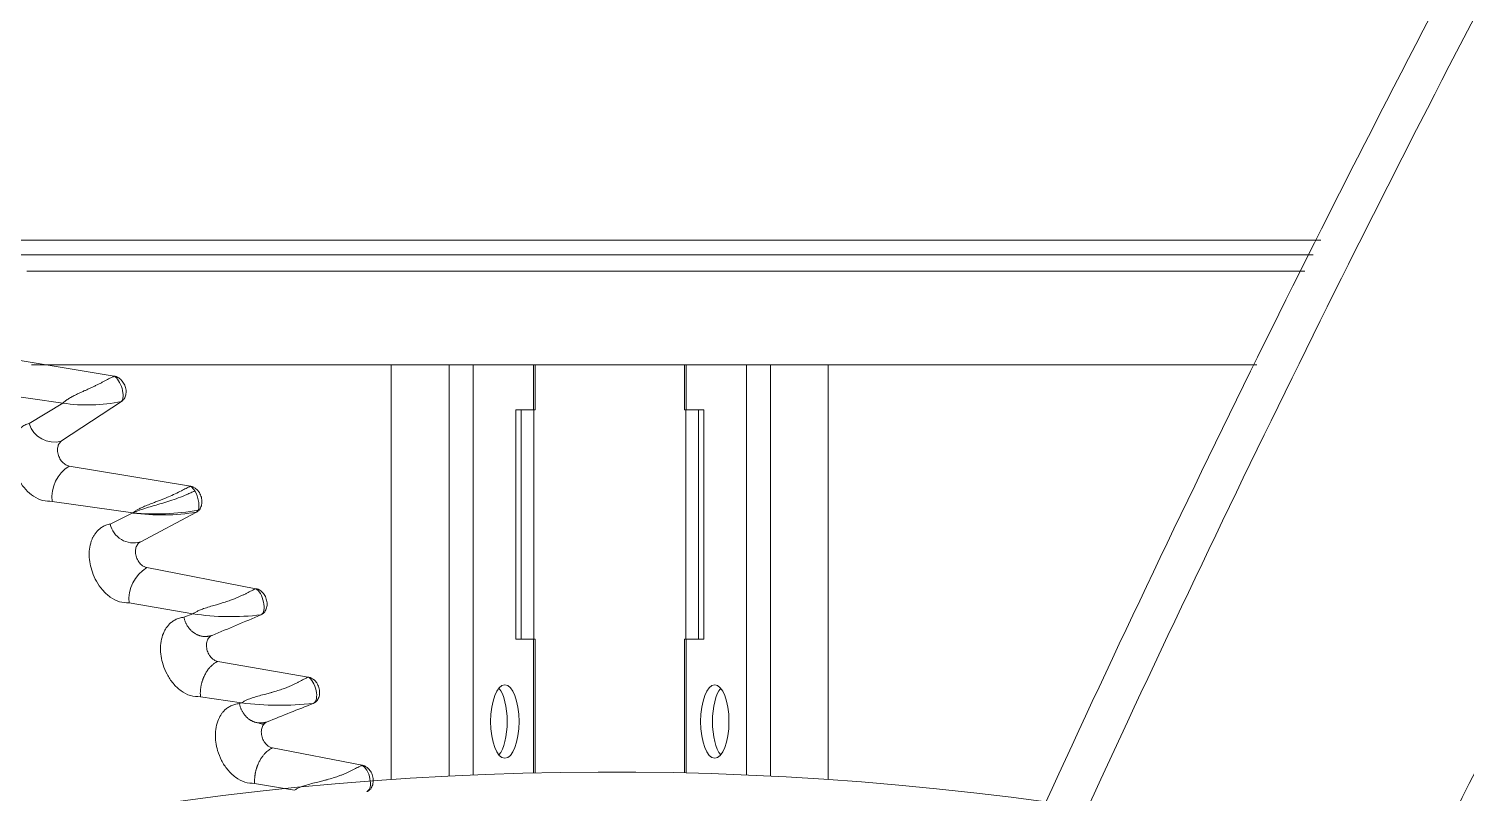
# Model space of a CAD drawing. Header units: millimetres. Extents: x 113490 to 142599, y -20467 to 115.
# Drawn here: x 131232.9 to 131389.6, y -9945.3 to -9861.9 of the extents above; entities that cross this region are included whole.
import ezdxf

# ---------------------------------------------------------------- set-up
doc = ezdxf.new("R2010")
doc.units = ezdxf.units.MM
doc.layers.add('DV3_0', color=7, linetype='Continuous')

msp = doc.modelspace()

# ---------------------------------------------------------------- linework, layer by layer
at = {"layer": 'DV3_0', "color": 7, "linetype": 'Continuous', "lineweight": 20}
for p, q in [((131214.84, -9884.99), (131373.71, -9884.99)), ((131371.97, -9888.39), (131232.72, -9888.39)), ((131278.74, -9943.43), (131278.74, -9898.59)), ((131281.36, -9943.31), (131281.36, -9898.59)), ((131287.93, -9903.49), (131287.93, -9898.59)), ((131304.55, -9903.49), (131304.55, -9898.59)), ((131311.12, -9943.31), (131311.12, -9898.59)), ((131313.74, -9943.43), (131313.74, -9898.59)), ((131286.57, -9928.49), (131286.57, -9903.49)), ((131287.96, -9928.49), (131287.96, -9903.49)), ((131304.51, -9928.49), (131304.51, -9903.49)), ((131305.91, -9928.49), (131305.91, -9903.49)), ((131287.93, -9943.09), (131287.93, -9928.49)), ((131304.55, -9943.09), (131304.55, -9928.49))]:
    msp.add_line(p, q, dxfattribs=at)
at = {"layer": 'DV3_0', "color": 7, "linetype": 'Continuous', "lineweight": 15}
for p, q in [((131225.32, -9886.59), (131372.89, -9886.59)), ((131226.83, -9897.27), (131242.24, -9899.83)), ((131233.23, -9898.59), (131366.76, -9898.59)), ((131272.43, -9943.81), (131272.43, -9898.59)), ((131288.09, -9903.49), (131288.09, -9898.59)), ((131304.39, -9898.59), (131304.39, -9903.49)), ((131320.05, -9943.81), (131320.05, -9898.59)), ((131225.04, -9901.09), (131236.63, -9902.77)), ((131243.03, -9902.59), (131236.5, -9906.89)), ((131236.63, -9902.77), (131232.97, -9904.98)), ((131286, -9928.49), (131286, -9903.49)), ((131286, -9903.49), (131287.93, -9903.49)), ((131288.09, -9903.49), (131287.93, -9903.49)), ((131304.55, -9903.49), (131304.39, -9903.49)), ((131304.55, -9903.49), (131306.48, -9903.49)), ((131306.48, -9903.49), (131306.48, -9928.49)), ((131237.34, -9909.63), (131250.54, -9911.83)), ((131235.48, -9913.48), (131244.27, -9914.74)), ((131244.27, -9914.74), (131241.79, -9915.95)), ((131251.21, -9914.65), (131245.08, -9917.91)), ((131245.78, -9920.7), (131257.67, -9923)), ((131243.85, -9924.56), (131250.81, -9925.75)), ((131250.81, -9925.75), (131249.84, -9926.12)), ((131287.93, -9928.49), (131286, -9928.49)), ((131287.93, -9928.49), (131288.09, -9928.49)), ((131288.09, -9943.09), (131288.09, -9928.49)), ((131304.39, -9928.49), (131304.55, -9928.49)), ((131304.39, -9928.49), (131304.39, -9943.09)), ((131306.48, -9928.49), (131304.55, -9928.49)), ((131253.51, -9930.93), (131263.38, -9932.65)), ((131251.63, -9934.78), (131256.1, -9935.45)), ((131256.1, -9935.45), (131255.88, -9935.53)), ((131259.47, -9940.37), (131269.25, -9942.25)), ((131257.54, -9944.24), (131261.88, -9944.97))]:
    msp.add_line(p, q, dxfattribs=at)
for centre, radius, start, end in [((131296.24, -10288.99), 477.5, 46.9802, 133.0198), ((131296.24, -10288.99), 456, 45.9967, 135.345), ((131296.24, -10288.99), 453.5, 90, 135.5593), ((131296.24, -10288.99), 453.5, 45.9921, 90), ((133017.83, -10712.04), 1840.9, 151.96336, 155.42218), ((133095.01, -10747.41), 1921.39, 152.07515, 155.37903), ((132169.24, -10335.96), 872.25, 146.8819, 154.10499), ((131239.32, -9884.77), 18.2, 261.4837, 281.7372), ((131235.69, -9904.17), 2.85, 196.7002, 286.4857), ((131239.43, -9913.01), 3.98, 121.7581, 186.7459), ((131247.42, -9891.2), 23.76, 262.3892, 279.1865), ((131244.34, -9915.41), 2.6, 191.9833, 286.655), ((131247.96, -9924.2), 4.12, 121.902, 185.08), ((131254.9, -9898.27), 27.78, 261.5257, 276.8733), ((129448.45, -5621.3), 4669.53, 292.73255, 292.8035), ((131260.27, -9902.99), 32.73, 262.6745, 276.415), ((129353.19, -5155.39), 5147.86, 291.72747, 291.78788), ((131258.5, -9936.73), 1.04, 238.4772, 273.809), ((131296.24, -10288.99), 346, 46.4603, 135.3186)]:
    msp.add_arc(centre, radius, start, end, dxfattribs=at)
at = {"layer": 'DV3_0', "color": 7, "linetype": 'Continuous', "lineweight": 20}
for centre, radius, start, end in [((131249.79, -9913.01), 1.39, 28.5144, 57.7171), ((131246.67, -9887.1), 27.75, 265.0448, 279.7658), ((131250.94, -9914.26), 0.473, 304.7153, 336.8695)]:
    msp.add_arc(centre, radius, start, end, dxfattribs=at)
at = {"layer": 'DV3_0', "color": 7, "linetype": 'Continuous', "lineweight": 15}
for centre in [(131284.8, -9937.49), (131307.68, -9937.49)]:
    msp.add_ellipse(centre, major_axis=(0, -4), ratio=0.386711, dxfattribs=at)
for centre, start_param, end_param in [((131283.51, -9937.49), 0.430503, 2.71109), ((131308.97, -9937.49), 3.572095, 5.852683)]:
    msp.add_ellipse(centre, major_axis=(0, -4), ratio=0.386711, start_param=start_param, end_param=end_param, dxfattribs=at)
for points, knots in [([(131236.63, -9902.77), (131236.66, -9902.74), (131236.73, -9902.67), (131236.85, -9902.58), (131236.98, -9902.48), (131237.13, -9902.37), (131237.29, -9902.27), (131237.47, -9902.16), (131237.67, -9902.05), (131237.92, -9901.92), (131238.22, -9901.77), (131238.58, -9901.6), (131238.93, -9901.45), (131239.27, -9901.3), (131239.6, -9901.15), (131239.94, -9900.99), (131240.28, -9900.82), (131240.61, -9900.66), (131240.92, -9900.5), (131241.22, -9900.35), (131241.5, -9900.2), (131241.76, -9900.06), (131242.01, -9899.94), (131242.17, -9899.87), (131242.24, -9899.83)], [0, 0, 0, 0, 0.023537, 0.049016, 0.076492, 0.106017, 0.137635, 0.171387, 0.207311, 0.245442, 0.305194, 0.365536, 0.426466, 0.480671, 0.535546, 0.591276, 0.647668, 0.701926, 0.754334, 0.805198, 0.854844, 0.903618, 0.951878, 1, 1, 1, 1]), ([(131242.24, -9899.83), (131242.27, -9899.84), (131242.34, -9899.85), (131242.44, -9899.88), (131242.54, -9899.92), (131242.64, -9899.96), (131242.73, -9900.02), (131242.85, -9900.1), (131242.98, -9900.21), (131243.13, -9900.37), (131243.27, -9900.58), (131243.4, -9900.82), (131243.48, -9901.08), (131243.55, -9901.44), (131243.53, -9901.79), (131243.43, -9902.1), (131243.34, -9902.28), (131243.23, -9902.42), (131243.14, -9902.51), (131243.06, -9902.57), (131243.03, -9902.59)], [0, 0, 0, 0, 0.030435, 0.060713, 0.091055, 0.121684, 0.152813, 0.184648, 0.239807, 0.295545, 0.36681, 0.438709, 0.51248, 0.586544, 0.733293, 0.80257, 0.871329, 0.915038, 0.957719, 1, 1, 1, 1]), ([(131232.97, -9904.98), (131232.81, -9905.04), (131232.5, -9905.14), (131232.1, -9905.4), (131231.77, -9905.71), (131231.51, -9906.06), (131231.32, -9906.42), (131231.02, -9907.2), (131230.88, -9908.56), (131231.29, -9910.14), (131231.92, -9911.35), (131232.59, -9912.23), (131233.44, -9912.96), (131234.45, -9913.46), (131235.13, -9913.47), (131235.48, -9913.48)], [0, 0, 0, 0, 0.047744, 0.092804, 0.135367, 0.175516, 0.213186, 0.248271, 0.398257, 0.548409, 0.630442, 0.718038, 0.809514, 0.903308, 1, 1, 1, 1]), ([(131236.5, -9906.89), (131236.48, -9906.91), (131236.43, -9906.95), (131236.36, -9907.01), (131236.3, -9907.08), (131236.22, -9907.19), (131236.14, -9907.35), (131236.08, -9907.56), (131236.05, -9907.8), (131236.07, -9908.15), (131236.16, -9908.51), (131236.32, -9908.83), (131236.46, -9909.04), (131236.61, -9909.22), (131236.77, -9909.37), (131236.95, -9909.49), (131237.14, -9909.58), (131237.27, -9909.62), (131237.34, -9909.63)], [0, 0, 0, 0, 0.030556, 0.0611, 0.091889, 0.123169, 0.18868, 0.255461, 0.326589, 0.398898, 0.549183, 0.622104, 0.694543, 0.753361, 0.811411, 0.87568, 0.937911, 1, 1, 1, 1]), ([(131244.27, -9914.74), (131244.31, -9914.72), (131244.38, -9914.66), (131244.49, -9914.57), (131244.61, -9914.49), (131244.74, -9914.41), (131244.96, -9914.29), (131245.32, -9914.11), (131245.84, -9913.89), (131246.36, -9913.69), (131246.78, -9913.53), (131247.13, -9913.41), (131247.45, -9913.28), (131247.8, -9913.14), (131248.28, -9912.94), (131248.87, -9912.67), (131249.43, -9912.39), (131249.82, -9912.19), (131250.07, -9912.06), (131250.31, -9911.93), (131250.46, -9911.87), (131250.54, -9911.83)], [0, 0, 0, 0, 0.02106, 0.04289, 0.065519, 0.088973, 0.113272, 0.180338, 0.266379, 0.359536, 0.423294, 0.457111, 0.514578, 0.56736, 0.615521, 0.72676, 0.827901, 0.87053, 0.913174, 0.956207, 1, 1, 1, 1]), ([(131250.54, -9911.83), (131250.56, -9911.84), (131250.61, -9911.85), (131250.69, -9911.87), (131250.77, -9911.89), (131250.88, -9911.94), (131251, -9912), (131251.15, -9912.11), (131251.3, -9912.25), (131251.51, -9912.49), (131251.67, -9912.81), (131251.77, -9913.16), (131251.8, -9913.44), (131251.79, -9913.71), (131251.74, -9913.97), (131251.65, -9914.2), (131251.54, -9914.37), (131251.43, -9914.49), (131251.33, -9914.58), (131251.25, -9914.63), (131251.21, -9914.65)], [0, 0, 0, 0, 0.023315, 0.046799, 0.070568, 0.094734, 0.142575, 0.190896, 0.246317, 0.302429, 0.444207, 0.517356, 0.590989, 0.664686, 0.737253, 0.805921, 0.874102, 0.91677, 0.958528, 1, 1, 1, 1]), ([(131241.79, -9915.95), (131241.64, -9915.99), (131241.34, -9916.05), (131240.95, -9916.25), (131240.62, -9916.48), (131240.35, -9916.75), (131240.13, -9917.03), (131239.95, -9917.32), (131239.62, -9918.03), (131239.4, -9919.34), (131239.72, -9920.96), (131240.28, -9922.22), (131240.94, -9923.17), (131241.79, -9923.96), (131242.8, -9924.5), (131243.5, -9924.54), (131243.85, -9924.56)], [0, 0, 0, 0, 0.043237, 0.083715, 0.121568, 0.156899, 0.189672, 0.219825, 0.247272, 0.396379, 0.542711, 0.627314, 0.71676, 0.809383, 0.903583, 1, 1, 1, 1]), ([(131245.08, -9917.91), (131245.06, -9917.92), (131245, -9917.95), (131244.93, -9918.01), (131244.86, -9918.08), (131244.77, -9918.18), (131244.68, -9918.33), (131244.6, -9918.54), (131244.56, -9918.78), (131244.55, -9919.13), (131244.64, -9919.58), (131244.87, -9920.05), (131245.13, -9920.34), (131245.33, -9920.5), (131245.48, -9920.59), (131245.63, -9920.66), (131245.73, -9920.69), (131245.78, -9920.7)], [0, 0, 0, 0, 0.03044, 0.060836, 0.091447, 0.122525, 0.18748, 0.253632, 0.323957, 0.395419, 0.543892, 0.688355, 0.806513, 0.856536, 0.905884, 0.953239, 1, 1, 1, 1]), ([(131250.81, -9925.75), (131250.85, -9925.72), (131250.93, -9925.66), (131251.06, -9925.58), (131251.21, -9925.51), (131251.36, -9925.43), (131251.61, -9925.31), (131252.03, -9925.16), (131252.61, -9924.97), (131253.19, -9924.8), (131253.66, -9924.66), (131254.12, -9924.53), (131254.6, -9924.37), (131255.09, -9924.2), (131255.49, -9924.04), (131255.82, -9923.9), (131256.12, -9923.76), (131256.42, -9923.62), (131256.7, -9923.48), (131256.96, -9923.35), (131257.21, -9923.22), (131257.45, -9923.1), (131257.6, -9923.03), (131257.67, -9923)], [0, 0, 0, 0, 0.021857, 0.044486, 0.067918, 0.092178, 0.117289, 0.186945, 0.278043, 0.368455, 0.433816, 0.473773, 0.556929, 0.629649, 0.675183, 0.718887, 0.761043, 0.801958, 0.841964, 0.88141, 0.920654, 0.960062, 1, 1, 1, 1]), ([(131257.67, -9923), (131257.7, -9923), (131257.75, -9923.01), (131257.83, -9923.04), (131257.91, -9923.07), (131258.02, -9923.11), (131258.14, -9923.19), (131258.3, -9923.31), (131258.44, -9923.45), (131258.64, -9923.71), (131258.8, -9924.04), (131258.88, -9924.41), (131258.9, -9924.69), (131258.88, -9924.96), (131258.81, -9925.21), (131258.71, -9925.43), (131258.58, -9925.6), (131258.46, -9925.71), (131258.35, -9925.8), (131258.27, -9925.83), (131258.23, -9925.85)], [0, 0, 0, 0, 0.023338, 0.046777, 0.070436, 0.094431, 0.143, 0.192043, 0.248136, 0.304964, 0.447047, 0.519642, 0.592724, 0.665838, 0.737776, 0.805809, 0.87338, 0.916397, 0.958383, 1, 1, 1, 1]), ([(131257.67, -9923), (131257.83, -9923.08), (131258.01, -9923.28), (131258.31, -9923.8), (131258.44, -9924.13), (131258.58, -9924.78), (131258.59, -9925.1), (131258.49, -9925.6), (131258.38, -9925.78), (131258.23, -9925.85)], [0, 0, 0, 0, 0.25, 0.25, 0.5, 0.5, 0.75, 0.75, 1, 1, 1, 1]), ([(131249.84, -9926.12), (131249.67, -9926.14), (131249.34, -9926.19), (131248.9, -9926.37), (131248.54, -9926.59), (131248.24, -9926.86), (131248.01, -9927.13), (131247.83, -9927.4), (131247.45, -9928.09), (131247.16, -9929.4), (131247.43, -9931.06), (131247.97, -9932.37), (131248.63, -9933.36), (131249.5, -9934.18), (131250.54, -9934.74), (131251.26, -9934.77), (131251.63, -9934.78)], [0, 0, 0, 0, 0.045942, 0.088221, 0.127018, 0.162428, 0.194406, 0.222869, 0.247712, 0.396684, 0.540659, 0.625737, 0.715593, 0.808589, 0.903134, 1, 1, 1, 1]), ([(131249.84, -9926.12), (131249.85, -9926.17), (131249.87, -9926.26), (131249.91, -9926.4), (131249.95, -9926.54), (131250.01, -9926.68), (131250.07, -9926.81), (131250.13, -9926.93), (131250.2, -9927.05), (131250.28, -9927.17), (131250.36, -9927.28), (131250.45, -9927.39), (131250.54, -9927.49), (131250.63, -9927.58), (131250.73, -9927.67), (131250.84, -9927.76), (131250.94, -9927.83), (131251.05, -9927.9), (131251.17, -9927.97), (131251.28, -9928.02), (131251.4, -9928.07), (131251.52, -9928.11), (131251.64, -9928.15), (131251.76, -9928.18), (131251.89, -9928.2), (131252.01, -9928.21), (131252.14, -9928.22), (131252.27, -9928.21), (131252.39, -9928.2), (131252.52, -9928.19), (131252.65, -9928.16), (131252.77, -9928.13), (131252.85, -9928.1), (131252.89, -9928.09)], [0, 0, 0, 0, 0.030267, 0.06049, 0.090716, 0.12099, 0.151346, 0.181814, 0.212418, 0.243176, 0.274103, 0.30521, 0.336507, 0.368, 0.399696, 0.431598, 0.463712, 0.496043, 0.528592, 0.561354, 0.594318, 0.627471, 0.6608, 0.694286, 0.727911, 0.761659, 0.795511, 0.82945, 0.863461, 0.897531, 0.931648, 0.965806, 1, 1, 1, 1]), ([(131252.89, -9928.09), (131252.84, -9928.12), (131252.72, -9928.18), (131252.52, -9928.37), (131252.33, -9928.7), (131252.26, -9929.21), (131252.35, -9929.77), (131252.58, -9930.26), (131252.88, -9930.61), (131253.15, -9930.8), (131253.36, -9930.89), (131253.46, -9930.92), (131253.51, -9930.93)], [0, 0, 0, 0, 0.061139, 0.122969, 0.253663, 0.394802, 0.542998, 0.68693, 0.804718, 0.904151, 0.952333, 1, 1, 1, 1]), ([(131251.63, -9934.78), (131251.63, -9934.72), (131251.62, -9934.61), (131251.62, -9934.44), (131251.62, -9934.29), (131251.63, -9934.13), (131251.64, -9933.99), (131251.66, -9933.85), (131251.68, -9933.72), (131251.7, -9933.6), (131251.72, -9933.48), (131251.75, -9933.38), (131251.77, -9933.28), (131251.8, -9933.19), (131251.82, -9933.11), (131251.84, -9933.03), (131251.87, -9932.96), (131251.89, -9932.9), (131251.91, -9932.85), (131251.93, -9932.8), (131251.94, -9932.76), (131251.96, -9932.73), (131251.97, -9932.71), (131252.03, -9932.55), (131252.16, -9932.28), (131252.37, -9931.94), (131252.59, -9931.65), (131252.82, -9931.41), (131253.06, -9931.21), (131253.29, -9931.05), (131253.44, -9930.97), (131253.51, -9930.93)], [0, 0, 0, 0, 0.034719, 0.067879, 0.099529, 0.1297, 0.158417, 0.185696, 0.21155, 0.235984, 0.259003, 0.280608, 0.300799, 0.319573, 0.336929, 0.352862, 0.367369, 0.380445, 0.392086, 0.402287, 0.411043, 0.418352, 0.424209, 0.428612, 0.522381, 0.611802, 0.697099, 0.778402, 0.855853, 0.929637, 1, 1, 1, 1]), ([(131256.1, -9935.45), (131256.15, -9935.42), (131256.24, -9935.36), (131256.38, -9935.28), (131256.54, -9935.2), (131256.7, -9935.12), (131256.98, -9935.01), (131257.43, -9934.85), (131258.05, -9934.67), (131258.68, -9934.5), (131259.19, -9934.37), (131259.68, -9934.23), (131260.19, -9934.08), (131260.71, -9933.9), (131261.13, -9933.74), (131261.46, -9933.6), (131261.78, -9933.45), (131262.08, -9933.3), (131262.37, -9933.15), (131262.64, -9933.01), (131262.9, -9932.88), (131263.15, -9932.75), (131263.3, -9932.68), (131263.38, -9932.65)], [0, 0, 0, 0, 0.022205, 0.045186, 0.068975, 0.093599, 0.119081, 0.190066, 0.283641, 0.374166, 0.440747, 0.483116, 0.566178, 0.638676, 0.683232, 0.725881, 0.76693, 0.806716, 0.845602, 0.883976, 0.922232, 0.960773, 1, 1, 1, 1]), ([(131263.38, -9932.65), (131263.41, -9932.65), (131263.46, -9932.66), (131263.54, -9932.68), (131263.63, -9932.71), (131263.73, -9932.76), (131263.86, -9932.84), (131264.02, -9932.95), (131264.17, -9933.1), (131264.37, -9933.36), (131264.52, -9933.69), (131264.6, -9934.06), (131264.62, -9934.34), (131264.6, -9934.62), (131264.53, -9934.87), (131264.42, -9935.09), (131264.3, -9935.26), (131264.17, -9935.37), (131264.06, -9935.46), (131263.97, -9935.49), (131263.93, -9935.51)], [0, 0, 0, 0, 0.023925, 0.04795, 0.072208, 0.096825, 0.145638, 0.194908, 0.250499, 0.306865, 0.447496, 0.519803, 0.59266, 0.665663, 0.737504, 0.805531, 0.873127, 0.916194, 0.95826, 1, 1, 1, 1]), ([(131263.38, -9932.65), (131263.54, -9932.73), (131263.73, -9932.92), (131264.04, -9933.44), (131264.17, -9933.77), (131264.31, -9934.43), (131264.32, -9934.76), (131264.21, -9935.26), (131264.09, -9935.44), (131263.93, -9935.51)], [0, 0, 0, 0, 0.25, 0.25, 0.5, 0.5, 0.75, 0.75, 1, 1, 1, 1]), ([(131255.88, -9935.53), (131255.71, -9935.55), (131255.38, -9935.6), (131254.94, -9935.77), (131254.57, -9935.99), (131254.27, -9936.24), (131254.03, -9936.51), (131253.84, -9936.78), (131253.46, -9937.47), (131253.15, -9938.77), (131253.38, -9940.43), (131253.91, -9941.76), (131254.56, -9942.77), (131255.43, -9943.6), (131256.46, -9944.18), (131257.18, -9944.22), (131257.54, -9944.24)], [0, 0, 0, 0, 0.045856, 0.088124, 0.126976, 0.162508, 0.194685, 0.223437, 0.248669, 0.39703, 0.539719, 0.626161, 0.71668, 0.809753, 0.903936, 1, 1, 1, 1]), ([(131255.88, -9935.53), (131255.89, -9935.58), (131255.91, -9935.67), (131255.95, -9935.82), (131256, -9935.95), (131256.05, -9936.09), (131256.1, -9936.22), (131256.17, -9936.35), (131256.24, -9936.47), (131256.31, -9936.59), (131256.39, -9936.7), (131256.48, -9936.81), (131256.57, -9936.91), (131256.66, -9937.01), (131256.76, -9937.1), (131256.86, -9937.18), (131256.96, -9937.26), (131257.07, -9937.33), (131257.18, -9937.39), (131257.3, -9937.45), (131257.41, -9937.5), (131257.53, -9937.54), (131257.65, -9937.58), (131257.78, -9937.6), (131257.9, -9937.63), (131258.02, -9937.64), (131258.15, -9937.64), (131258.27, -9937.64), (131258.4, -9937.64), (131258.52, -9937.62), (131258.65, -9937.59), (131258.77, -9937.56), (131258.85, -9937.54), (131258.89, -9937.52)], [0, 0, 0, 0, 0.030436, 0.060822, 0.091207, 0.121632, 0.152132, 0.182736, 0.213465, 0.244338, 0.275368, 0.306566, 0.33794, 0.369496, 0.40124, 0.433175, 0.465307, 0.497641, 0.530177, 0.56291, 0.595831, 0.628927, 0.662184, 0.695584, 0.729111, 0.762747, 0.796475, 0.830278, 0.864142, 0.898054, 0.932005, 0.965988, 1, 1, 1, 1]), ([(131258.89, -9937.52), (131258.83, -9937.55), (131258.72, -9937.61), (131258.51, -9937.79), (131258.32, -9938.12), (131258.24, -9938.63), (131258.32, -9939.18), (131258.54, -9939.67), (131258.84, -9940.04), (131259.1, -9940.23), (131259.31, -9940.33), (131259.42, -9940.35), (131259.47, -9940.37)], [0, 0, 0, 0, 0.061242, 0.123225, 0.254005, 0.394834, 0.542395, 0.685839, 0.803738, 0.903604, 0.952074, 1, 1, 1, 1]), ([(131257.54, -9944.24), (131257.54, -9944.19), (131257.53, -9944.07), (131257.53, -9943.91), (131257.54, -9943.75), (131257.55, -9943.6), (131257.56, -9943.46), (131257.58, -9943.32), (131257.6, -9943.19), (131257.62, -9943.07), (131257.65, -9942.96), (131257.67, -9942.85), (131257.7, -9942.75), (131257.72, -9942.66), (131257.75, -9942.58), (131257.77, -9942.5), (131257.8, -9942.43), (131257.82, -9942.37), (131257.84, -9942.31), (131257.86, -9942.26), (131257.88, -9942.22), (131257.89, -9942.19), (131257.91, -9942.16), (131257.92, -9942.13), (131257.97, -9942), (131258.09, -9941.76), (131258.27, -9941.46), (131258.46, -9941.19), (131258.66, -9940.96), (131258.87, -9940.77), (131259.07, -9940.6), (131259.27, -9940.47), (131259.4, -9940.4), (131259.47, -9940.37)], [0, 0, 0, 0, 0.034105, 0.066726, 0.097902, 0.127663, 0.15603, 0.18302, 0.208642, 0.232903, 0.255807, 0.277357, 0.297553, 0.316394, 0.333877, 0.350001, 0.364762, 0.378157, 0.390181, 0.400832, 0.410105, 0.417997, 0.424504, 0.429625, 0.433356, 0.514999, 0.593286, 0.668391, 0.74042, 0.809468, 0.875648, 0.939103, 1, 1, 1, 1]), ([(131261.88, -9944.97), (131261.93, -9944.94), (131262.02, -9944.88), (131262.17, -9944.8), (131262.33, -9944.72), (131262.5, -9944.65), (131262.78, -9944.54), (131263.25, -9944.39), (131263.88, -9944.21), (131264.52, -9944.06), (131265.03, -9943.93), (131265.53, -9943.8), (131266.05, -9943.65), (131266.58, -9943.48), (131267, -9943.32), (131267.33, -9943.19), (131267.65, -9943.05), (131267.96, -9942.9), (131268.25, -9942.76), (131268.52, -9942.62), (131268.78, -9942.48), (131269.03, -9942.36), (131269.18, -9942.29), (131269.25, -9942.25)], [0, 0, 0, 0, 0.022435, 0.045658, 0.069702, 0.094596, 0.120363, 0.192049, 0.286933, 0.377223, 0.444129, 0.487416, 0.570462, 0.642848, 0.687123, 0.729439, 0.770101, 0.809449, 0.847849, 0.885696, 0.923393, 0.961357, 1, 1, 1, 1]), ([(131269.25, -9942.25), (131269.28, -9942.26), (131269.33, -9942.27), (131269.42, -9942.29), (131269.5, -9942.33), (131269.6, -9942.38), (131269.73, -9942.45), (131269.89, -9942.58), (131270.03, -9942.73), (131270.23, -9942.99), (131270.38, -9943.32), (131270.46, -9943.69), (131270.47, -9943.97), (131270.44, -9944.25), (131270.37, -9944.5), (131270.26, -9944.72), (131270.13, -9944.88), (131270, -9944.99), (131269.89, -9945.07), (131269.8, -9945.11), (131269.76, -9945.13)], [0, 0, 0, 0, 0.023974, 0.048036, 0.072319, 0.09695, 0.146135, 0.195741, 0.251452, 0.307925, 0.447982, 0.519937, 0.592457, 0.665257, 0.73695, 0.805019, 0.872713, 0.915929, 0.958132, 1, 1, 1, 1]), ([(131269.25, -9942.25), (131269.42, -9942.34), (131269.6, -9942.54), (131269.91, -9943.07), (131270.04, -9943.4), (131270.17, -9944.05), (131270.18, -9944.38), (131270.05, -9944.88), (131269.93, -9945.06), (131269.76, -9945.13)], [0, 0, 0, 0, 0.25, 0.25, 0.5, 0.5, 0.75, 0.75, 1, 1, 1, 1])]:
    msp.add_open_spline(points, degree=3, knots=knots, dxfattribs=at)
at = {"layer": 'DV3_0', "color": 7, "linetype": 'Continuous', "lineweight": 20}
for points, knots in [([(131242.24, -9899.83), (131242.39, -9899.91), (131242.56, -9900.09), (131242.86, -9900.56), (131243, -9900.87), (131243.18, -9901.48), (131243.22, -9901.79), (131243.2, -9902.29), (131243.14, -9902.49), (131243.03, -9902.59)], [0, 0, 0, 0, 0.25, 0.25, 0.5, 0.5, 0.75, 0.75, 1, 1, 1, 1]), ([(131251.02, -9912.34), (131250.88, -9912.4), (131250.6, -9912.53), (131249.99, -9912.81), (131249.21, -9913.12), (131248.3, -9913.43), (131247.43, -9913.7), (131246.58, -9913.94), (131245.76, -9914.19), (131244.97, -9914.44), (131244.49, -9914.64), (131244.27, -9914.74)], [0, 0, 0, 0, 0.062498, 0.125002, 0.250008, 0.375015, 0.500022, 0.625029, 0.750035, 0.875042, 1, 1, 1, 1]), ([(131251.02, -9912.34), (131251.21, -9912.66), (131251.36, -9913.07), (131251.47, -9913.66), (131251.48, -9913.85), (131251.46, -9914.19), (131251.43, -9914.33), (131251.38, -9914.45)], [0, 0, 0, 0, 0.5, 0.5, 0.75, 0.75, 1, 1, 1, 1])]:
    msp.add_open_spline(points, degree=3, knots=knots, dxfattribs=at)

doc.saveas('drawing.dxf')
